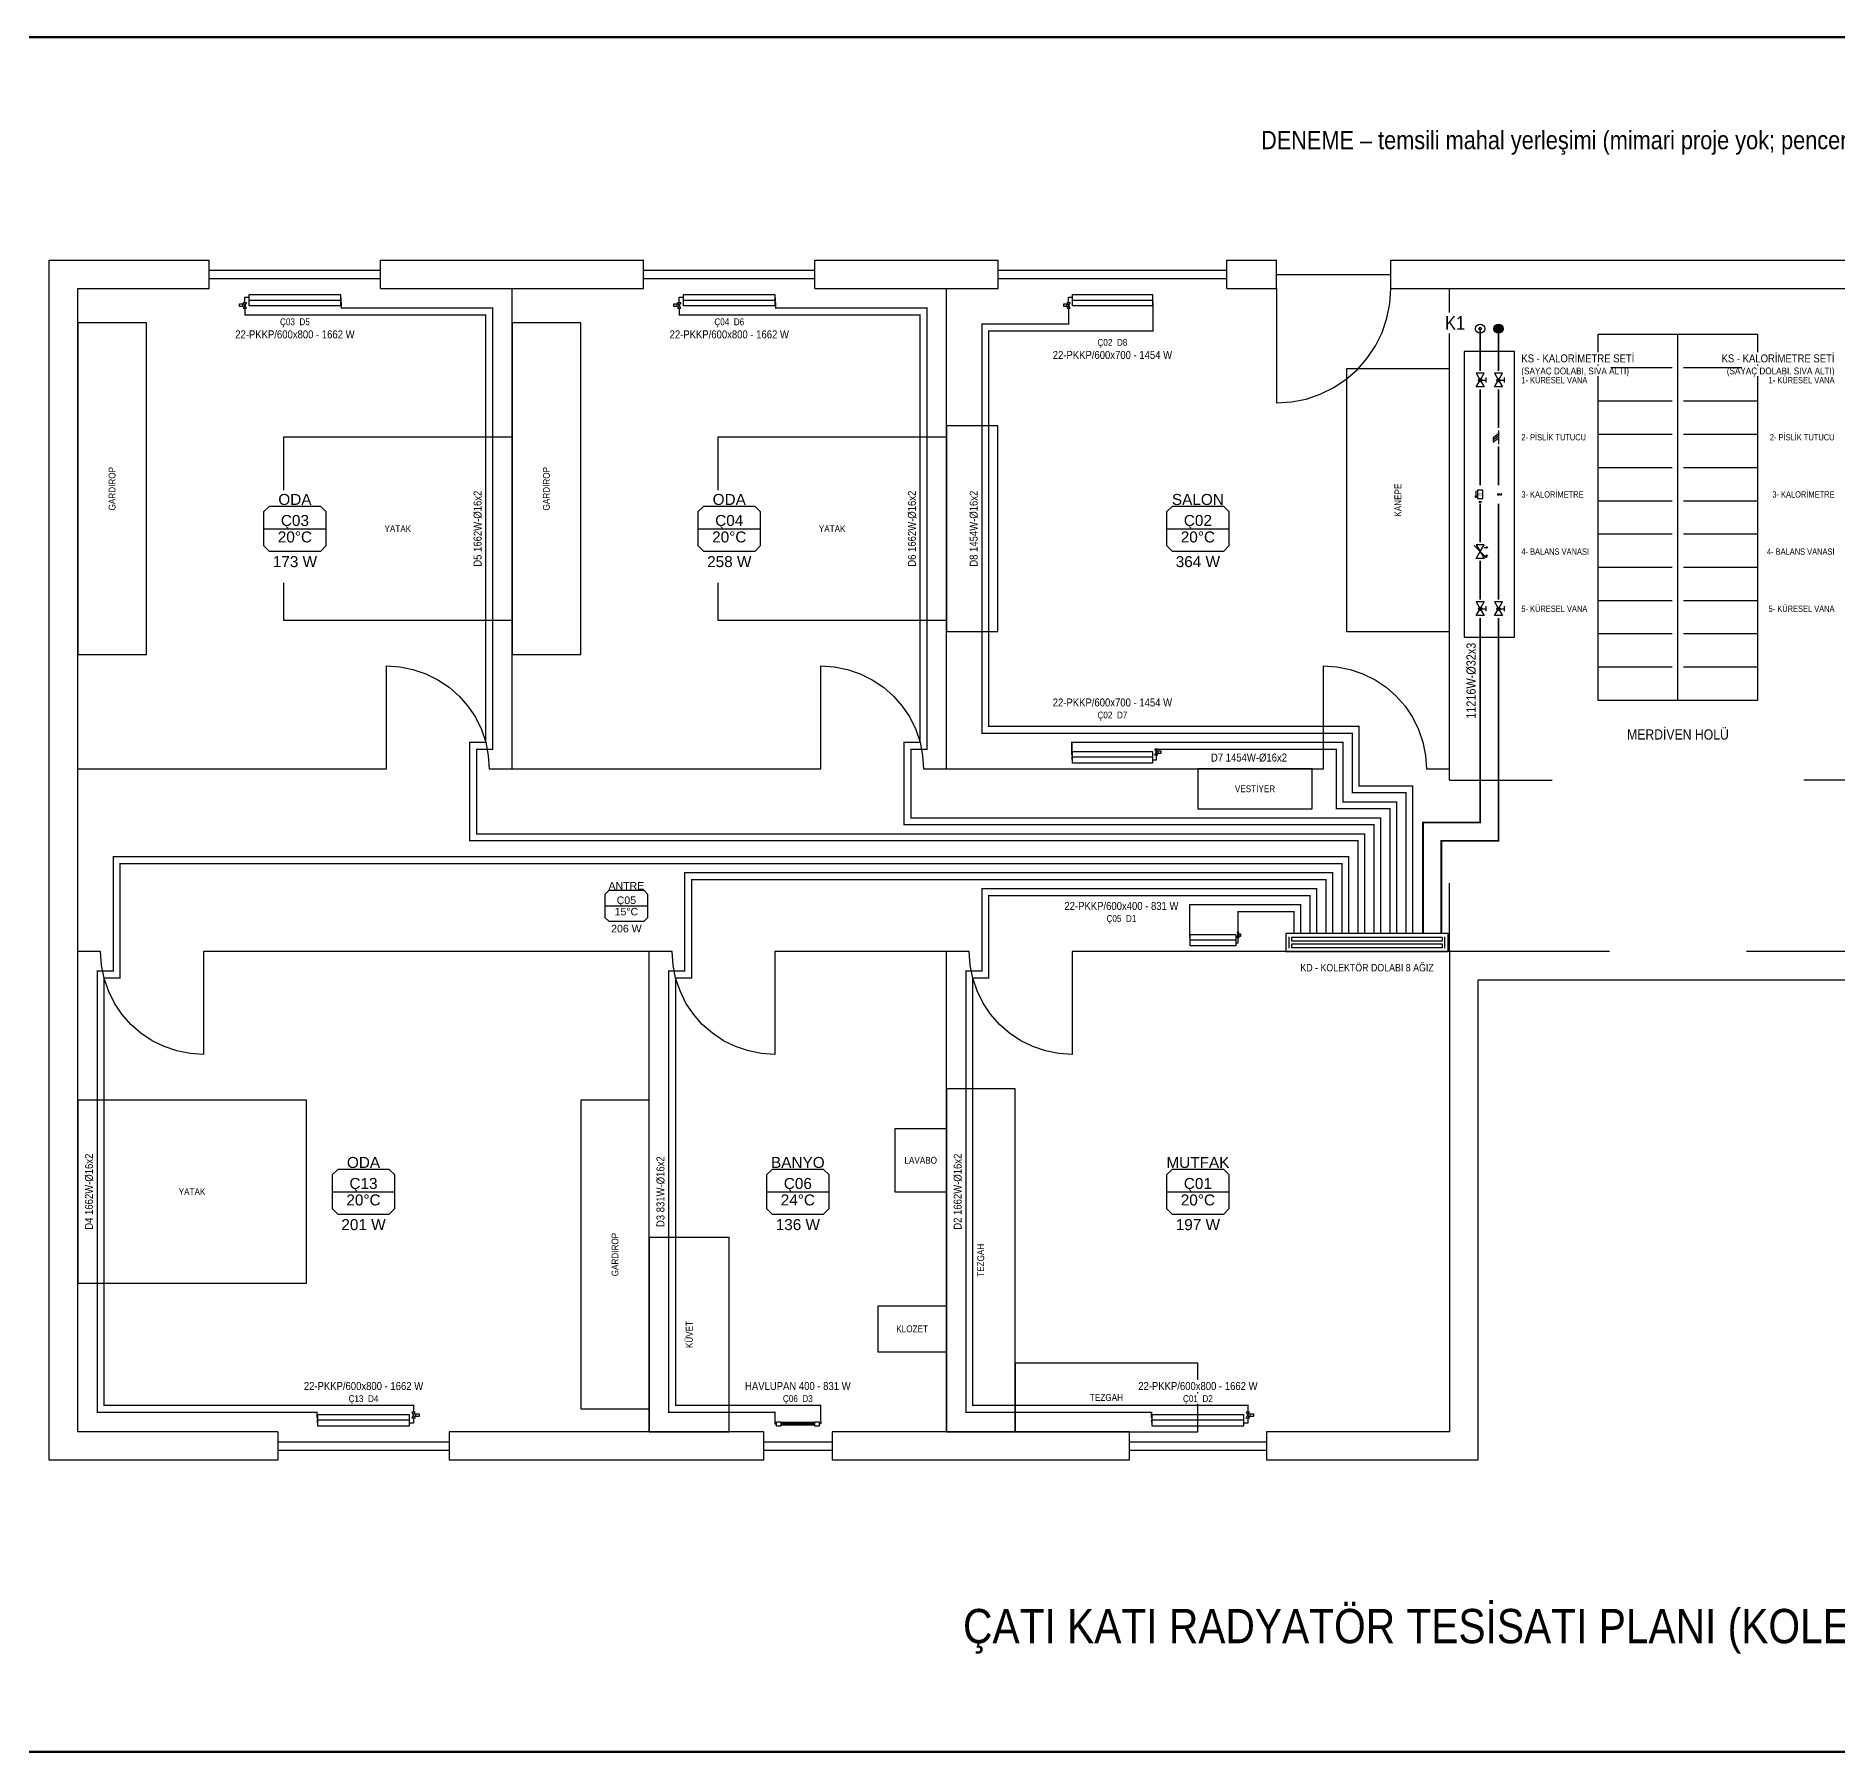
# Model space of a CAD drawing. Header units: centimetres. Extents: x -61 to 14522, y -12981 to 1521.
# Drawn here: x 7064 to 8640, y 19 to 1521 of the extents above; entities that cross this region are included whole.
import ezdxf
from ezdxf.enums import TextEntityAlignment as Align

# ---------------------------------------------------------------- set-up
doc = ezdxf.new("R2010")
doc.units = ezdxf.units.CM
doc.linetypes.add('DASHED', pattern=[1.524, 1.27, -0.254])
for name, color, linetype in [('ROTAS-BASLIK', 7, 'Continuous'), ('ROTAS-CIHAZ', 135, 'Continuous'), ('ROTAS-DENEME', 1, 'Continuous'), ('ROTAS-ISITMA-CAP', 41, 'Continuous'), ('ROTAS-ISITMA-DONUS', 30, 'DASHED'), ('ROTAS-ISITMA-GIDIS', 10, 'Continuous'), ('ROTAS-ISITMA-KOLEKTOR', 6, 'Continuous'), ('ROTAS-ISITMA-SEMBOL', 1, 'Continuous'), ('ROTAS-MAHAL', 2, 'Continuous'), ('ROTAS-MASKE', 7, 'Continuous'), ('ROTAS-MIMARI-PENCERE', 4, 'Continuous'), ('ROTAS-MIMARI-TEFRIS', 9, 'Continuous'), ('ROTAS-MIMARI-TEMSILI', 8, 'Continuous'), ('ROTAS-PAFTA', 7, 'Continuous'), ('ROTAS-RADYATOR', 2, 'Continuous')]:
    doc.layers.add(name, color=color, linetype=linetype)
doc.styles.add('ROTAS', font='arial.ttf')

# ---------------------------------------------------------------- blocks, each defined once
blk = doc.blocks.new('ROTAS-KOLEKTOR-DOLABI-8')
for p, q in [((3, 3), (3, 13)), ((139, 3), (139, 13))]:
    blk.add_line(p, q)
for points in [[(0, 0), (142, 0), (142, 16), (0, 16)], [(5, 9.5), (137, 9.5), (137, 12.5), (5, 12.5)], [(5, 3.5), (137, 3.5), (137, 6.5), (5, 6.5)]]:
    blk.add_lwpolyline(points, close=True)
blk = doc.blocks.new('ROTAS-RADYATOR-PLAN')
for points in [[(104.4, 7.3), (106.4, 7.3), (105.4, 6.2)], [(104.4, 5.1), (106.4, 5.1), (105.4, 6.2)]]:
    blk.add_hatch(color=7).paths.add_polyline_path(points)
for p, q in [((0, 7), (0, 2.5)), ((0, 2.5), (4.7, 2.5)), ((4.7, 5), (104.7, 5)), ((105.4, 3), (104.7, 3)), ((105.4, 5.1), (105.4, 3))]:
    blk.add_line(p, q)
for points in [[(-6, 8.3), (-2.5, 8.3), (-2.5, 10.7), (-6, 10.7)], [(-1.8, 12), (1.8, 12), (0, 9.5)], [(-1.8, 7), (1.8, 7), (0, 9.5)], [(4.7, 0), (104.7, 0), (104.7, 10), (4.7, 10)]]:
    blk.add_lwpolyline(points, close=True)
blk = doc.blocks.new('ROTAS-HAVLUPAN-PLAN')
for p, q in [((-4, 3), (-4, 1.5)), ((-4, 1.5), (-3, 1.5)), ((0, 2.4), (24, 2.4)), ((0, 1.5), (24, 1.5)), ((0, 0.6), (24, 0.6)), ((28, 1.5), (27, 1.5)), ((28, 3), (28, 1.5))]:
    blk.add_line(p, q)
for points in [[(-3, 0), (0, 0), (0, 3), (-3, 3)], [(24, 0), (27, 0), (27, 3), (24, 3)]]:
    blk.add_lwpolyline(points, close=True)
blk = doc.blocks.new('ROTAS-ISITMA-KOLON-PLAN')
blk.add_hatch(color=7).paths.add_polyline_path([(4, 8), (3.9, 9), (3.5, 10), (2.8, 10.8), (2, 11.5), (1, 11.9), (0, 12), (-1, 11.9), (-2, 11.5), (-2.8, 10.8), (-3.5, 10), (-3.9, 9), (-4, 8), (-3.9, 7), (-3.5, 6), (-2.8, 5.2), (-2, 4.5), (-1, 4.1), (0, 4), (1, 4.1), (2, 4.5), (2.8, 5.2), (3.5, 6), (3.9, 7)])
for centre, radius in [((0, 8), 4), ((0, -8), 4), ((0, -8), 1.2)]:
    blk.add_circle(centre, radius)
blk = doc.blocks.new('ROTAS-R-KURESEL-VANA')
blk.add_hatch(color=7).paths.add_polyline_path([(2.4, 0), (2.3, 0.6), (2.1, 1.2), (1.7, 1.7), (1.2, 2.1), (0.6, 2.3), (0, 2.4), (-0.6, 2.3), (-1.2, 2.1), (-1.7, 1.7), (-2.1, 1.2), (-2.3, 0.6), (-2.4, 0), (-2.3, -0.6), (-2.1, -1.2), (-1.7, -1.7), (-1.2, -2.1), (-0.6, -2.3), (0, -2.4), (0.6, -2.3), (1.2, -2.1), (1.7, -1.7), (2.1, -1.2), (2.3, -0.6)])
for p, q in [((-3.6, 8.4), (3.6, 8.4)), ((0, 2.4), (0, 8.4))]:
    blk.add_line(p, q)
for points in [[(-10, 6), (-10, -6), (0, 0)], [(10, 6), (10, -6), (0, 0)]]:
    blk.add_lwpolyline(points, close=True)
blk.add_circle((0, 0), 2.4)
at = {"style": 'ROTAS'}
blk.add_attdef('NO', text='', height=6, dxfattribs=at).set_placement((0, 11), align=Align.BOTTOM_CENTER)
blk = doc.blocks.new('ROTAS-R-PISLIK-TUTUCU')
for p, q in [((-10, 0), (10, 0)), ((-2, 0), (4, -8))]:
    blk.add_line(p, q)
blk.add_lwpolyline([(-5, 0), (1, -8), (7, -8), (1, 0)])
at = {"style": 'ROTAS'}
blk.add_attdef('NO', text='', height=6, dxfattribs=at).set_placement((0, 5), align=Align.BOTTOM_CENTER)
blk = doc.blocks.new('ROTAS-KALORIMETRE-SENSOR')
blk.add_hatch(color=7).paths.add_polyline_path([(1.2, 0), (1.2, 0.3), (1, 0.6), (0.8, 0.8), (0.6, 1), (0.3, 1.2), (0, 1.2), (-0.3, 1.2), (-0.6, 1), (-0.8, 0.8), (-1, 0.6), (-1.2, 0.3), (-1.2, 0), (-1.2, -0.3), (-1, -0.6), (-0.8, -0.8), (-0.6, -1), (-0.3, -1.2), (0, -1.2), (0.3, -1.2), (0.6, -1), (0.8, -0.8), (1, -0.6), (1.2, -0.3)])
for p, q in [((-1.6, 4), (1.6, 4)), ((0, 1.2), (0, 4))]:
    blk.add_line(p, q)
blk.add_circle((0, 0), 1.2)
at = {"style": 'ROTAS'}
blk.add_attdef('NO', text='', height=6, dxfattribs=at).set_placement((0, 6), align=Align.BOTTOM_CENTER)
blk = doc.blocks.new('ROTAS-R-KALORIMETRE-SAG')
blk.add_hatch(color=7).paths.add_polyline_path([(12.2, 0), (12.2, 0.3), (12, 0.6), (11.8, 0.8), (11.6, 1), (11.3, 1.2), (11, 1.2), (10.7, 1.2), (10.4, 1), (10.2, 0.8), (10, 0.6), (9.8, 0.3), (9.8, 0), (9.8, -0.3), (10, -0.6), (10.2, -0.8), (10.4, -1), (10.7, -1.2), (11, -1.2), (11.3, -1.2), (11.6, -1), (11.8, -0.8), (12, -0.6), (12.2, -0.3)])
blk.add_line((-5, -6.5), (5, -6.5))
blk.add_lwpolyline([(-6, -4), (6, -4), (6, 4), (-6, 4)], close=True)
blk.add_lwpolyline([(2, -5.5), (5, -6.5), (2, -7.5)])
blk.add_circle((11, 0), 1.2)
at = {"style": 'ROTAS'}
blk.add_text('Q', height=4, dxfattribs=at).set_placement((0, 0), align=Align.MIDDLE_CENTER)
blk.add_attdef('NO', text='', height=6, dxfattribs=at).set_placement((0, 7), align=Align.BOTTOM_CENTER)
blk = doc.blocks.new('ROTAS-BALANS-VANASI')
for p, q in [((-9, -9), (9, 9)), ((-6, 6), (-6, 8.4)), ((6, 6), (6, 8.4))]:
    blk.add_line(p, q)
for points in [[(-10, 6), (-10, -6), (0, 0)], [(10, 6), (10, -6), (0, 0)]]:
    blk.add_lwpolyline(points, close=True)
blk.add_lwpolyline([(5.6, 7.3), (9, 9), (7.3, 5.6)])
for centre in [(-6, 9.4), (6, 9.4)]:
    blk.add_circle(centre, 1)
at = {"style": 'ROTAS'}
blk.add_attdef('NO', text='', height=6, dxfattribs=at).set_placement((0, 12), align=Align.BOTTOM_CENTER)
blk = doc.blocks.new('ROTAS-MAHAL-ETIKET')
blk.add_line((-34.2, 0), (34.2, 0))
blk.add_lwpolyline([(-34.2, 18.4), (-34.2, -18.4), (-28.2, -24.4), (28.2, -24.4), (34.2, -18.4), (34.2, 18.4), (28.2, 24.4), (-28.2, 24.4)], close=True)
at = {"style": 'ROTAS'}
for tag, p in [('MAHAL_001', (0, 32)), ('NO_001', (0, 9)), ('DERECE_001', (0, -9)), ('ISIKAYBI_001', (0, -36)), ('ALAN', (0, -52))]:
    blk.add_attdef(tag, text='', height=12, dxfattribs=at).set_placement(p, align=Align.MIDDLE_CENTER)

msp = doc.modelspace()

# ---------------------------------------------------------------- linework, layer by layer
at = {"layer": 'ROTAS-CIHAZ'}
msp.add_lwpolyline([(8313, 995), (8357, 995), (8357, 1245), (8313, 1245)], close=True, dxfattribs=at)
at = {"layer": 'ROTAS-ISITMA-DONUS', "ltscale": 0.4}
for points, const_width in [([(8226, 736), (8226, 823), (7449, 823), (7449, 897), (7463, 897), (7463, 1283), (7330.6, 1283), (7330.6, 1287.7)], 1.2), ([(8240, 736), (8240, 837), (7829, 837), (7829, 897), (7843, 897), (7843, 1283), (7710.6, 1283), (7710.6, 1287.7)], 1.2), ([(8268, 736), (8268, 865), (8221, 865), (8221, 917), (7897, 917), (7897, 1263), (8040.7, 1263), (8040.7, 1287.7)], 1.2), ([(8327, 1265), (8327, 833), (8277, 833), (8277, 736)], 1.6), ([(8254, 736), (8254, 851), (8207, 851), (8207, 903), (7969.7, 903), (7969.7, 892.3)], 1.2), ([(8212, 736), (8212, 803), (7131, 803), (7131, 703), (7117, 703), (7117, 317), (7309.4, 317), (7309.4, 312.3)], 1.2), ([(8198, 736), (8198, 789), (7631, 789), (7631, 703), (7617, 703), (7617, 317), (7710, 317), (7710, 308.8)], 1.2), ([(8184, 736), (8184, 775), (7891, 775), (7891, 703), (7877, 703), (7877, 317), (8039.4, 317), (8039.4, 312.3)], 1.2), ([(8170, 736), (8170, 761), (8072.8, 761), (8072.8, 732.3)], 1.2)]:
    msp.add_lwpolyline(points, dxfattribs=dict(at, const_width=const_width))
at = {"layer": 'ROTAS-ISITMA-GIDIS'}
for points, const_width in [([(8220, 736), (8220, 817), (7443, 817), (7443, 903), (7457, 903), (7457, 1277), (7246.2, 1277), (7246.2, 1283)], 1.2), ([(8234, 736), (8234, 831), (7823, 831), (7823, 903), (7837, 903), (7837, 1277), (7626.2, 1277), (7626.2, 1283)], 1.2), ([(8262, 736), (8262, 859), (8215, 859), (8215, 911), (7891, 911), (7891, 1269), (7966.9, 1269), (7966.9, 1283)], 1.2), ([(8343, 1265), (8343, 817), (8293, 817), (8293, 736)], 1.6), ([(8248, 736), (8248, 845), (8201, 845), (8201, 897), (8043.5, 897), (8043.5, 897)], 1.2), ([(8206, 736), (8206, 797), (7137, 797), (7137, 697), (7123, 697), (7123, 323), (7393.8, 323), (7393.8, 317)], 1.2), ([(8192, 736), (8192, 783), (7637, 783), (7637, 697), (7623, 697), (7623, 323), (7750, 323), (7750, 308.8)], 1.2), ([(8178, 736), (8178, 769), (7897, 769), (7897, 697), (7883, 697), (7883, 323), (8123.8, 323), (8123.8, 317)], 1.2), ([(8164, 736), (8164, 755), (8115, 755), (8115, 737)], 1.2)]:
    msp.add_lwpolyline(points, dxfattribs=dict(at, const_width=const_width))
at = {"layer": 'ROTAS-MIMARI-PENCERE'}
for points in [[(7215, 1300), (7215, 1325)], [(7365, 1300), (7365, 1325)], [(7595, 1300), (7595, 1325)], [(7745, 1300), (7745, 1325)], [(7905.2, 1300), (7905.2, 1325)], [(8105.2, 1300), (8105.2, 1325)], [(8148.8, 1300), (8148.8, 1325)], [(8248.8, 1300), (8248.8, 1325)], [(7215, 1316.2), (7365, 1316.2)], [(7215, 1308.8), (7365, 1308.8)], [(7595, 1316.2), (7745, 1316.2)], [(7595, 1308.8), (7745, 1308.8)], [(7905.2, 1316.2), (8105.2, 1316.2)], [(7905.2, 1308.8), (8105.2, 1308.8)], [(8148.8, 1312.5), (8248.8, 1312.5)], [(7275, 300), (7275, 275)], [(7425, 300), (7425, 275)], [(7700, 300), (7700, 275)], [(7760, 300), (7760, 275)], [(8020, 300), (8020, 275)], [(8140, 300), (8140, 275)], [(7275, 291.2), (7425, 291.2)], [(7700, 291.2), (7760, 291.2)], [(8020, 291.2), (8140, 291.2)], [(7275, 283.8), (7425, 283.8)], [(7700, 283.8), (7760, 283.8)], [(8020, 283.8), (8140, 283.8)]]:
    msp.add_lwpolyline(points, dxfattribs=at)
at = {"layer": 'ROTAS-MIMARI-TEFRIS'}
for points in [[(7100, 980), (7160, 980), (7160, 1270), (7100, 1270)], [(7480, 980), (7540, 980), (7540, 1270), (7480, 1270)], [(8210, 1000), (8300, 1000), (8300, 1230), (8210, 1230)], [(7280, 1010), (7480, 1010), (7480, 1170), (7280, 1170)], [(7660, 1010), (7860, 1010), (7860, 1170), (7660, 1170)], [(7860, 1000), (7905, 1000), (7905, 1180), (7860, 1180)], [(8080, 845), (8180, 845), (8180, 880), (8080, 880)], [(7860, 300), (7920, 300), (7920, 600), (7860, 600)], [(7100, 430), (7300, 430), (7300, 590), (7100, 590)], [(7540, 320), (7600, 320), (7600, 590), (7540, 590)], [(7815, 510), (7860, 510), (7860, 565), (7815, 565)], [(7600, 300), (7670, 300), (7670, 470), (7600, 470)], [(7800, 370), (7860, 370), (7860, 410), (7800, 410)], [(7920, 300), (8080, 300), (8080, 360), (7920, 360)]]:
    msp.add_lwpolyline(points, close=True, dxfattribs=at)
at = {"layer": 'ROTAS-MIMARI-TEMSILI'}
for points in [[(7275, 275), (7075, 275), (7075, 1325), (7215, 1325)], [(7365, 1325), (7595, 1325)], [(7745, 1325), (7905.2, 1325)], [(8105.2, 1325), (8148.8, 1325)], [(8248.8, 1325), (8751.2, 1325)], [(7100, 880), (7100, 1300)], [(7100, 1300), (7215, 1300)], [(7365, 1300), (7480, 1300)], [(7480, 1300), (7595, 1300)], [(7480, 880), (7480, 1300)], [(7745, 1300), (7860, 1300)], [(7860, 1300), (7905.2, 1300)], [(7860, 880), (7860, 1300)], [(8105.2, 1300), (8148.8, 1300)], [(8148.8, 1300), (8148.8, 1200)], [(8148.8, 1200), (8161.9, 1200.9), (8174.7, 1203.4), (8187.1, 1207.6), (8198.8, 1213.4), (8209.7, 1220.7), (8219.5, 1229.3), (8228.1, 1239.1), (8235.4, 1250), (8241.2, 1261.7), (8245.4, 1274.1), (8247.9, 1286.9), (8248.8, 1300)], [(8248.8, 1300), (8300, 1300)], [(8300, 1300), (8700, 1300)], [(8300, 880), (8300, 1300)], [(8500, 940), (8500, 1260)], [(8430, 1230.9), (8495, 1230.9)], [(8505, 1230.9), (8570, 1230.9)], [(8430, 1201.8), (8495, 1201.8)], [(8505, 1201.8), (8570, 1201.8)], [(8430, 1172.7), (8495, 1172.7)], [(8505, 1172.7), (8570, 1172.7)], [(8430, 1143.6), (8495, 1143.6)], [(8505, 1143.6), (8570, 1143.6)], [(8430, 1114.5), (8495, 1114.5)], [(8505, 1114.5), (8570, 1114.5)], [(8430, 1085.5), (8495, 1085.5)], [(8505, 1085.5), (8570, 1085.5)], [(8430, 1056.4), (8495, 1056.4)], [(8505, 1056.4), (8570, 1056.4)], [(8430, 1027.3), (8495, 1027.3)], [(8505, 1027.3), (8570, 1027.3)], [(8430, 998.2), (8495, 998.2)], [(8505, 998.2), (8570, 998.2)], [(7370, 880), (7370, 970)], [(7370, 970), (7381.7, 969.2), (7393.3, 966.9), (7404.4, 963.1), (7415, 957.9), (7424.8, 951.4), (7433.6, 943.6), (7441.4, 934.8), (7447.9, 925), (7453.1, 914.4), (7456.9, 903.3), (7459.2, 891.7), (7460, 880)], [(7750, 880), (7750, 970)], [(7750, 970), (7761.7, 969.2), (7773.3, 966.9), (7784.4, 963.1), (7795, 957.9), (7804.8, 951.4), (7813.6, 943.6), (7821.4, 934.8), (7827.9, 925), (7833.1, 914.4), (7836.9, 903.3), (7839.2, 891.7), (7840, 880)], [(8190, 880), (8190, 970)], [(8190, 970), (8201.7, 969.2), (8213.3, 966.9), (8224.4, 963.1), (8235, 957.9), (8244.8, 951.4), (8253.6, 943.6), (8261.4, 934.8), (8267.9, 925), (8273.1, 914.4), (8276.9, 903.3), (8279.2, 891.7), (8280, 880)], [(8430, 969.1), (8495, 969.1)], [(8505, 969.1), (8570, 969.1)], [(7100, 720), (7100, 880)], [(7100, 880), (7370, 880)], [(7460, 880), (7480, 880)], [(7480, 880), (7750, 880)], [(7840, 880), (7860, 880)], [(7860, 880), (8190, 880)], [(8280, 880), (8300, 880)], [(8300, 870), (8300, 880)], [(8300, 870), (8390, 870)], [(8700, 870), (8610, 870)], [(8300, 720), (8300, 780)], [(7100, 300), (7100, 720)], [(7120, 720), (7100, 720)], [(7210, 630), (7198.3, 630.8), (7186.7, 633.1), (7175.6, 636.9), (7165, 642.1), (7155.2, 648.6), (7146.4, 656.4), (7138.6, 665.2), (7132.1, 675), (7126.9, 685.6), (7123.1, 696.7), (7120.8, 708.3), (7120, 720)], [(7600, 720), (7210, 720)], [(7210, 720), (7210, 630)], [(7600, 300), (7600, 720)], [(7620, 720), (7600, 720)], [(7710, 630), (7698.3, 630.8), (7686.7, 633.1), (7675.6, 636.9), (7665, 642.1), (7655.2, 648.6), (7646.4, 656.4), (7638.6, 665.2), (7632.1, 675), (7626.9, 685.6), (7623.1, 696.7), (7620.8, 708.3), (7620, 720)], [(7860, 720), (7710, 720)], [(7710, 720), (7710, 630)], [(7860, 300), (7860, 720)], [(7880, 720), (7860, 720)], [(7970, 630), (7958.3, 630.8), (7946.7, 633.1), (7935.6, 636.9), (7925, 642.1), (7915.2, 648.6), (7906.4, 656.4), (7898.6, 665.2), (7892.1, 675), (7886.9, 685.6), (7883.1, 696.7), (7880.8, 708.3), (7880, 720)], [(8300, 720), (7970, 720)], [(7970, 720), (7970, 630)], [(8440, 720), (8300, 720)], [(8300, 720), (8300, 300)], [(8700, 720), (8560, 720)], [(8860, 275), (8675, 275), (8675, 695), (8325, 695), (8325, 275)], [(7275, 300), (7100, 300)], [(7600, 300), (7425, 300)], [(7700, 300), (7600, 300)], [(7860, 300), (7760, 300)], [(8020, 300), (7860, 300)], [(8300, 300), (8140, 300)], [(7700, 275), (7425, 275)], [(8020, 275), (7760, 275)], [(8325, 275), (8140, 275)]]:
    msp.add_lwpolyline(points, dxfattribs=at)
msp.add_lwpolyline([(8430, 940), (8570, 940), (8570, 1260), (8430, 1260)], close=True, dxfattribs=at)

# ---------------------------------------------------------------- block references
at = {"layer": 'ROTAS-CIHAZ', "rotation": -90}
msp.add_blockref('ROTAS-ISITMA-KOLON-PLAN', (8335, 1265), dxfattribs=at)
at = {"layer": 'ROTAS-ISITMA-KOLEKTOR'}
msp.add_blockref('ROTAS-KOLEKTOR-DOLABI-8', (8157, 720), dxfattribs=at)
at = {"layer": 'ROTAS-RADYATOR', "rotation": -180}
for p, xscale in [((7246.2, 1295), -0.8), ((7626.2, 1295), -0.8), ((7966.9, 1295), -0.7)]:
    msp.add_blockref('ROTAS-RADYATOR-PLAN', p, dxfattribs=dict(at, xscale=xscale))
at = {"layer": 'ROTAS-RADYATOR'}
for p, xscale in [((8043.5, 885), -0.7), ((8115, 725), -0.4), ((7393.8, 305), -0.8), ((8123.8, 305), -0.8)]:
    msp.add_blockref('ROTAS-RADYATOR-PLAN', p, dxfattribs=dict(at, xscale=xscale))
at = {"layer": 'ROTAS-RADYATOR', "xscale": -1.25, "yscale": 1.25}
msp.add_blockref('ROTAS-HAVLUPAN-PLAN', (7745, 305), dxfattribs=at)

# ---------------------------------------------------------------- texts
at = {"layer": 'ROTAS-MIMARI-TEFRIS', "color": 8, "style": 'ROTAS', "width": 0.85}
for s, p in [('GARDIROP', (7130, 1125)), ('GARDIROP', (7510, 1125)), ('KANEPE', (8255, 1115)), ('GARDIROP', (7570, 455)), ('TEZGAH', (7890, 450)), ('KÜVET', (7635, 385))]:
    msp.add_text(s, height=6, rotation=90, dxfattribs=at).set_placement(p, align=Align.MIDDLE_CENTER)
for s, p in [('YATAK', (7380, 1090)), ('YATAK', (7760, 1090)), ('VESTİYER', (8130, 862.5)), ('LAVABO', (7837.5, 537.5)), ('YATAK', (7200, 510)), ('KLOZET', (7830, 390)), ('TEZGAH', (8000, 330))]:
    msp.add_text(s, height=6, dxfattribs=at).set_placement(p, align=Align.MIDDLE_CENTER)

# ---------------------------------------------------------------- wipeouts: each hides what was drawn before it
for points in [[(8137, 1418), (8855, 1418), (8855, 1442), (8137, 1442)], [(8588, 1165.9), (8635.6, 1165.9), (8635.6, 1174.1), (8588, 1174.1)], [(8593.6, 1115.9), (8635.6, 1115.9), (8635.6, 1124.1), (8593.6, 1124.1)], [(8588, 1065.9), (8635.6, 1065.9), (8635.6, 1074.1), (8588, 1074.1)], [(8590.8, 1015.9), (8635.6, 1015.9), (8635.6, 1024.1), (8590.8, 1024.1)], [(8465.7, 903.2), (8529.8, 903.2), (8529.8, 916.8), (8465.7, 916.8)], [(7964.8, 107.5), (9020.2, 107.5), (9020.2, 152.5), (7964.8, 152.5)]]:
    msp.add_wipeout(points).dxf.layer = 'ROTAS-MASKE'

# ---------------------------------------------------------------- next in the draw order: texts
at = {"layer": 'ROTAS-BASLIK', "style": 'ROTAS', "width": 0.85}
msp.add_text('ÇATI KATI RADYATÖR TESİSATI PLANI (KOLEKTÖRLÜ).........ÖLÇEK: 1 / 50', height=30, dxfattribs=at).set_placement((8500, 130), align=Align.MIDDLE_CENTER)
at = {"layer": 'ROTAS-CIHAZ', "style": 'ROTAS', "width": 0.85}
for s, p in [('2- PİSLİK TUTUCU', (8637, 1170)), ('3- KALORİMETRE', (8637, 1120)), ('4- BALANS VANASI', (8637, 1070)), ('5- KÜRESEL VANA', (8637, 1020))]:
    msp.add_text(s, height=5.5, dxfattribs=at).set_placement(p, align=Align.MIDDLE_RIGHT)
at = {"layer": 'ROTAS-DENEME', "style": 'ROTAS', "width": 0.85}
msp.add_text('DENEME – temsili mahal yerleşimi (mimari proje yok; pencere, kapı ve tefriş temsilîdir)', height=16, dxfattribs=at).set_placement((8500, 1430), align=Align.MIDDLE_CENTER)
at = {"layer": 'ROTAS-MIMARI-TEMSILI', "style": 'ROTAS', "width": 0.85}
msp.add_text('MERDİVEN HOLÜ', height=9, dxfattribs=at).set_placement((8500, 910), align=Align.MIDDLE_CENTER)

# ---------------------------------------------------------------- next in the draw order: wipeouts: each hides what was drawn before it
for points in [[(8292.9, 1261), (8311.1, 1261), (8311.1, 1279), (8292.9, 1279)], [(7243.7, 1254.8), (7332.8, 1254.8), (7332.8, 1265.2), (7243.7, 1265.2)], [(7623.7, 1254.8), (7712.8, 1254.8), (7712.8, 1265.2), (7623.7, 1265.2)], [(7958.9, 1236.8), (8048, 1236.8), (8048, 1247.2), (7958.9, 1247.2)], [(8361.2, 1233.8), (8439.7, 1233.8), (8439.7, 1244.2), (8361.2, 1244.2)], [(8556.8, 1233.8), (8635.2, 1233.8), (8635.2, 1244.2), (8556.8, 1244.2)], [(8336, 1212), (8350, 1212), (8350, 1228), (8336, 1228)], [(8336, 1162), (8350, 1162), (8350, 1178), (8336, 1178)], [(8361.6, 1165.9), (8409.3, 1165.9), (8409.3, 1174.1), (8361.6, 1174.1)], [(7318.8, 1042.8), (7318.8, 1123.6), (7261.2, 1123.6), (7261.2, 1042.8)], [(7698.8, 1042.8), (7698.8, 1123.6), (7641.2, 1123.6), (7641.2, 1042.8)], [(8108.8, 1042.8), (8108.8, 1123.6), (8051.2, 1123.6), (8051.2, 1042.8)], [(8336, 1112), (8350, 1112), (8350, 1128), (8336, 1128)], [(8361.6, 1115.9), (8403.6, 1115.9), (8403.6, 1124.1), (8361.6, 1124.1)], [(7455, 1061.5), (7455, 1115), (7444.5, 1115), (7444.5, 1061.5)], [(7835, 1061.5), (7835, 1115), (7824.5, 1115), (7824.5, 1061.5)], [(7889, 1061.5), (7889, 1115), (7878.5, 1115), (7878.5, 1061.5)], [(8320, 1062), (8334, 1062), (8334, 1078), (8320, 1078)], [(8361.6, 1065.9), (8409.3, 1065.9), (8409.3, 1074.1), (8361.6, 1074.1)], [(8336, 1012), (8350, 1012), (8350, 1028), (8336, 1028)], [(8361.6, 1015.9), (8406.5, 1015.9), (8406.5, 1024.1), (8361.6, 1024.1)], [(8325, 928.5), (8325, 981.5), (8313, 981.5), (8313, 928.5)], [(7958.9, 932.8), (8048, 932.8), (8048, 943.2), (7958.9, 943.2)], [(8096.3, 884.5), (8149.7, 884.5), (8149.7, 895), (8096.3, 895)], [(7599.8, 727.5), (7599.8, 783.1), (7560.2, 783.1), (7560.2, 727.5)], [(7968.6, 754.8), (8054.2, 754.8), (8054.2, 765.2), (7968.6, 765.2)], [(8180, 701.1), (8272.8, 701.1), (8272.8, 710.9), (8180, 710.9)], [(7378.8, 462.8), (7378.8, 543.6), (7321.2, 543.6), (7321.2, 462.8)], [(7758.8, 462.8), (7758.8, 543.6), (7701.2, 543.6), (7701.2, 462.8)], [(8108.8, 462.8), (8108.8, 543.6), (8051.2, 543.6), (8051.2, 462.8)], [(7115, 481.5), (7115, 535), (7104.5, 535), (7104.5, 481.5)], [(7615, 483.3), (7615, 533.2), (7604.5, 533.2), (7604.5, 483.3)], [(7875, 481.5), (7875, 535), (7864.5, 535), (7864.5, 481.5)], [(7303.7, 334.8), (7392.8, 334.8), (7392.8, 345.2), (7303.7, 345.2)], [(7690.8, 334.8), (7765.7, 334.8), (7765.7, 345.2), (7690.8, 345.2)], [(8033.7, 334.8), (8122.8, 334.8), (8122.8, 345.2), (8033.7, 345.2)]]:
    msp.add_wipeout(points).dxf.layer = 'ROTAS-MASKE'

# ---------------------------------------------------------------- next in the draw order: block references
at = {"layer": 'ROTAS-ISITMA-SEMBOL', "xscale": 0.6, "yscale": 0.6, "rotation": -90}
for name, p in [('ROTAS-R-KURESEL-VANA', (8343, 1220)), ('ROTAS-R-PISLIK-TUTUCU', (8343, 1170)), ('ROTAS-KALORIMETRE-SENSOR', (8343, 1120)), ('ROTAS-BALANS-VANASI', (8327, 1070)), ('ROTAS-R-KURESEL-VANA', (8343, 1020))]:
    msp.add_blockref(name, p, dxfattribs=at)
at = {"layer": 'ROTAS-MAHAL'}
ref = msp.add_blockref('ROTAS-MAHAL-ETIKET', (7290, 1090), dxfattribs=dict(at, xscale=0.8, yscale=0.8))
ref.add_attrib('MAHAL_001', 'ODA', dxfattribs={"height": 9.6, "style": 'ROTAS'}).set_placement((7290, 1115.6), align=Align.MIDDLE_CENTER)
ref.add_attrib('NO_001', 'Ç03', dxfattribs={"height": 9.6, "style": 'ROTAS'}).set_placement((7290, 1097.2), align=Align.MIDDLE_CENTER)
ref.add_attrib('DERECE_001', '20°C', dxfattribs={"height": 9.6, "style": 'ROTAS'}).set_placement((7290, 1082.8), align=Align.MIDDLE_CENTER)
ref.add_attrib('ISIKAYBI_001', '173 W', dxfattribs={"height": 9.6, "style": 'ROTAS'}).set_placement((7290, 1061.2), align=Align.MIDDLE_CENTER)
ref = msp.add_blockref('ROTAS-MAHAL-ETIKET', (7670, 1090), dxfattribs=dict(at, xscale=0.8, yscale=0.8))
ref.add_attrib('MAHAL_001', 'ODA', dxfattribs={"height": 9.6, "style": 'ROTAS'}).set_placement((7670, 1115.6), align=Align.MIDDLE_CENTER)
ref.add_attrib('NO_001', 'Ç04', dxfattribs={"height": 9.6, "style": 'ROTAS'}).set_placement((7670, 1097.2), align=Align.MIDDLE_CENTER)
ref.add_attrib('DERECE_001', '20°C', dxfattribs={"height": 9.6, "style": 'ROTAS'}).set_placement((7670, 1082.8), align=Align.MIDDLE_CENTER)
ref.add_attrib('ISIKAYBI_001', '258 W', dxfattribs={"height": 9.6, "style": 'ROTAS'}).set_placement((7670, 1061.2), align=Align.MIDDLE_CENTER)
ref = msp.add_blockref('ROTAS-MAHAL-ETIKET', (8080, 1090), dxfattribs=dict(at, xscale=0.8, yscale=0.8))
ref.add_attrib('MAHAL_001', 'SALON', dxfattribs={"height": 9.6, "style": 'ROTAS'}).set_placement((8080, 1115.6), align=Align.MIDDLE_CENTER)
ref.add_attrib('NO_001', 'Ç02', dxfattribs={"height": 9.6, "style": 'ROTAS'}).set_placement((8080, 1097.2), align=Align.MIDDLE_CENTER)
ref.add_attrib('DERECE_001', '20°C', dxfattribs={"height": 9.6, "style": 'ROTAS'}).set_placement((8080, 1082.8), align=Align.MIDDLE_CENTER)
ref.add_attrib('ISIKAYBI_001', '364 W', dxfattribs={"height": 9.6, "style": 'ROTAS'}).set_placement((8080, 1061.2), align=Align.MIDDLE_CENTER)
ref = msp.add_blockref('ROTAS-MAHAL-ETIKET', (7580, 760), dxfattribs=dict(at, xscale=0.55, yscale=0.55))
ref.add_attrib('MAHAL_001', 'ANTRE', dxfattribs={"height": 6.6, "style": 'ROTAS'}).set_placement((7580, 777.6), align=Align.MIDDLE_CENTER)
ref.add_attrib('NO_001', 'Ç05', dxfattribs={"height": 6.6, "style": 'ROTAS'}).set_placement((7580, 765), align=Align.MIDDLE_CENTER)
ref.add_attrib('DERECE_001', '15°C', dxfattribs={"height": 6.6, "style": 'ROTAS'}).set_placement((7580, 755), align=Align.MIDDLE_CENTER)
ref.add_attrib('ISIKAYBI_001', '206 W', dxfattribs={"height": 6.6, "style": 'ROTAS'}).set_placement((7580, 740.2), align=Align.MIDDLE_CENTER)
ref = msp.add_blockref('ROTAS-MAHAL-ETIKET', (7350, 510), dxfattribs=dict(at, xscale=0.8, yscale=0.8))
ref.add_attrib('MAHAL_001', 'ODA', dxfattribs={"height": 9.6, "style": 'ROTAS'}).set_placement((7350, 535.6), align=Align.MIDDLE_CENTER)
ref.add_attrib('NO_001', 'Ç13', dxfattribs={"height": 9.6, "style": 'ROTAS'}).set_placement((7350, 517.2), align=Align.MIDDLE_CENTER)
ref.add_attrib('DERECE_001', '20°C', dxfattribs={"height": 9.6, "style": 'ROTAS'}).set_placement((7350, 502.8), align=Align.MIDDLE_CENTER)
ref.add_attrib('ISIKAYBI_001', '201 W', dxfattribs={"height": 9.6, "style": 'ROTAS'}).set_placement((7350, 481.2), align=Align.MIDDLE_CENTER)
ref = msp.add_blockref('ROTAS-MAHAL-ETIKET', (7730, 510), dxfattribs=dict(at, xscale=0.8, yscale=0.8))
ref.add_attrib('MAHAL_001', 'BANYO', dxfattribs={"height": 9.6, "style": 'ROTAS'}).set_placement((7730, 535.6), align=Align.MIDDLE_CENTER)
ref.add_attrib('NO_001', 'Ç06', dxfattribs={"height": 9.6, "style": 'ROTAS'}).set_placement((7730, 517.2), align=Align.MIDDLE_CENTER)
ref.add_attrib('DERECE_001', '24°C', dxfattribs={"height": 9.6, "style": 'ROTAS'}).set_placement((7730, 502.8), align=Align.MIDDLE_CENTER)
ref.add_attrib('ISIKAYBI_001', '136 W', dxfattribs={"height": 9.6, "style": 'ROTAS'}).set_placement((7730, 481.2), align=Align.MIDDLE_CENTER)
ref = msp.add_blockref('ROTAS-MAHAL-ETIKET', (8080, 510), dxfattribs=dict(at, xscale=0.8, yscale=0.8))
ref.add_attrib('MAHAL_001', 'MUTFAK', dxfattribs={"height": 9.6, "style": 'ROTAS'}).set_placement((8080, 535.6), align=Align.MIDDLE_CENTER)
ref.add_attrib('NO_001', 'Ç01', dxfattribs={"height": 9.6, "style": 'ROTAS'}).set_placement((8080, 517.2), align=Align.MIDDLE_CENTER)
ref.add_attrib('DERECE_001', '20°C', dxfattribs={"height": 9.6, "style": 'ROTAS'}).set_placement((8080, 502.8), align=Align.MIDDLE_CENTER)
ref.add_attrib('ISIKAYBI_001', '197 W', dxfattribs={"height": 9.6, "style": 'ROTAS'}).set_placement((8080, 481.2), align=Align.MIDDLE_CENTER)

# ---------------------------------------------------------------- next in the draw order: texts
at = {"layer": 'ROTAS-CIHAZ', "style": 'ROTAS', "width": 0.85}
msp.add_text('K1', height=12, dxfattribs=at).set_placement((8305, 1270), align=Align.MIDDLE_CENTER)
for s, height, p in [('KS - KALORİMETRE SETİ', 7, (8363, 1239)), ('2- PİSLİK TUTUCU', 5.5, (8363, 1170)), ('3- KALORİMETRE', 5.5, (8363, 1120)), ('4- BALANS VANASI', 5.5, (8363, 1070)), ('5- KÜRESEL VANA', 5.5, (8363, 1020))]:
    msp.add_text(s, height=height, dxfattribs=at).set_placement(p, align=Align.MIDDLE_LEFT)
msp.add_text('KS - KALORİMETRE SETİ', height=7, dxfattribs=at).set_placement((8637, 1239), align=Align.MIDDLE_RIGHT)
at = {"layer": 'ROTAS-ISITMA-CAP', "style": 'ROTAS', "width": 0.85}
for s, height, p in [('D5 1662W-Ø16x2', 7, (7449.8, 1090)), ('D6 1662W-Ø16x2', 7, (7829.8, 1090)), ('D8 1454W-Ø16x2', 7, (7883.8, 1090)), ('11216W-Ø32x3', 8, (8319, 957)), ('D4 1662W-Ø16x2', 7, (7109.8, 510)), ('D3 831W-Ø16x2', 7, (7609.8, 510)), ('D2 1662W-Ø16x2', 7, (7869.8, 510))]:
    msp.add_text(s, height=height, rotation=90, dxfattribs=at).set_placement(p, align=Align.MIDDLE_CENTER)
msp.add_text('D7 1454W-Ø16x2', height=7, dxfattribs=at).set_placement((8124.7, 889.8), align=Align.MIDDLE_CENTER)
at = {"layer": 'ROTAS-ISITMA-KOLEKTOR', "style": 'ROTAS', "width": 0.85}
msp.add_text('KD - KOLEKTÖR DOLABI 8 AĞIZ', height=6.5, dxfattribs=at).set_placement((8228, 706), align=Align.MIDDLE_CENTER)
at = {"layer": 'ROTAS-RADYATOR', "style": 'ROTAS', "width": 0.85}
for s, p in [('22-PKKP/600x800 - 1662 W', (7290, 1260)), ('22-PKKP/600x800 - 1662 W', (7670, 1260)), ('22-PKKP/600x700 - 1454 W', (8005.2, 1242)), ('22-PKKP/600x700 - 1454 W', (8005.2, 938)), ('22-PKKP/600x400 - 831 W', (8013.1, 760)), ('22-PKKP/600x800 - 1662 W', (7350, 340)), ('HAVLUPAN 400 - 831 W', (7730, 340)), ('22-PKKP/600x800 - 1662 W', (8080, 340))]:
    msp.add_text(s, height=7, dxfattribs=at).set_placement(p, align=Align.MIDDLE_CENTER)

# ---------------------------------------------------------------- next in the draw order: wipeouts: each hides what was drawn before it
msp.add_wipeout([(8320, 1112), (8334, 1112), (8334, 1128), (8320, 1128)]).dxf.layer = 'ROTAS-MASKE'

# ---------------------------------------------------------------- next in the draw order: block references
at = {"layer": 'ROTAS-ISITMA-SEMBOL', "xscale": 0.6, "yscale": 0.6, "rotation": -90}
msp.add_blockref('ROTAS-R-KALORIMETRE-SAG', (8327, 1120), dxfattribs=at)

# ---------------------------------------------------------------- next in the draw order: wipeouts: each hides what was drawn before it
for points in [[(7276.3, 1266.5), (7300.7, 1266.5), (7300.7, 1275.5), (7276.3, 1275.5)], [(7656.3, 1266.5), (7680.7, 1266.5), (7680.7, 1275.5), (7656.3, 1275.5)], [(7991.5, 1248.5), (8015.9, 1248.5), (8015.9, 1257.5), (7991.5, 1257.5)], [(8361.5, 1223.5), (8441, 1223.5), (8441, 1232.5), (8361.5, 1232.5)], [(8556, 1223.5), (8635.5, 1223.5), (8635.5, 1232.5), (8556, 1232.5)], [(8320, 1212), (8334, 1212), (8334, 1228), (8320, 1228)], [(8320, 1012), (8334, 1012), (8334, 1028), (8320, 1028)], [(7991.5, 922.5), (8015.9, 922.5), (8015.9, 931.5), (7991.5, 931.5)], [(7999.4, 744.5), (8023.8, 744.5), (8023.8, 753.5), (7999.4, 753.5)], [(7336.3, 324.5), (7360.7, 324.5), (7360.7, 333.5), (7336.3, 333.5)], [(7716.3, 324.5), (7740.7, 324.5), (7740.7, 333.5), (7716.3, 333.5)], [(8066.3, 324.5), (8090.7, 324.5), (8090.7, 333.5), (8066.3, 333.5)]]:
    msp.add_wipeout(points).dxf.layer = 'ROTAS-MASKE'

# ---------------------------------------------------------------- next in the draw order: block references
for p in [(8327, 1220), (8327, 1020)]:
    msp.add_blockref('ROTAS-R-KURESEL-VANA', p, dxfattribs=at)

# ---------------------------------------------------------------- next in the draw order: texts
at = {"layer": 'ROTAS-CIHAZ', "style": 'ROTAS', "width": 0.85}
msp.add_text('(SAYAÇ DOLABI, SIVA ALTI)', height=6, dxfattribs=at).set_placement((8363, 1228), align=Align.MIDDLE_LEFT)
msp.add_text('(SAYAÇ DOLABI, SIVA ALTI)', height=6, dxfattribs=at).set_placement((8637, 1228), align=Align.MIDDLE_RIGHT)
at = {"layer": 'ROTAS-RADYATOR', "style": 'ROTAS', "width": 0.85}
for s, p in [('Ç03  D5', (7290, 1271)), ('Ç04  D6', (7670, 1271)), ('Ç02  D8', (8005.2, 1253)), ('Ç02  D7', (8005.2, 927)), ('Ç05  D1', (8013.1, 749)), ('Ç13  D4', (7350, 329)), ('Ç06  D3', (7730, 329)), ('Ç01  D2', (8080, 329))]:
    msp.add_text(s, height=6, dxfattribs=at).set_placement(p, align=Align.MIDDLE_CENTER)

# ---------------------------------------------------------------- next in the draw order: wipeouts: each hides what was drawn before it
for points in [[(8361.6, 1215.9), (8406.5, 1215.9), (8406.5, 1224.1), (8361.6, 1224.1)], [(8590.8, 1215.9), (8635.6, 1215.9), (8635.6, 1224.1), (8590.8, 1224.1)]]:
    msp.add_wipeout(points).dxf.layer = 'ROTAS-MASKE'

# ---------------------------------------------------------------- next in the draw order: linework, layer by layer
at = {"layer": 'ROTAS-PAFTA', "const_width": 2}
msp.add_lwpolyline([(6900, 20), (10100, 20), (10100, 1520), (6900, 1520)], close=True, dxfattribs=at)

# ---------------------------------------------------------------- next in the draw order: texts
at = {"layer": 'ROTAS-CIHAZ', "style": 'ROTAS', "width": 0.85}
msp.add_text('1- KÜRESEL VANA', height=5.5, dxfattribs=at).set_placement((8363, 1220), align=Align.MIDDLE_LEFT)
msp.add_text('1- KÜRESEL VANA', height=5.5, dxfattribs=at).set_placement((8637, 1220), align=Align.MIDDLE_RIGHT)

doc.saveas('drawing.dxf')
